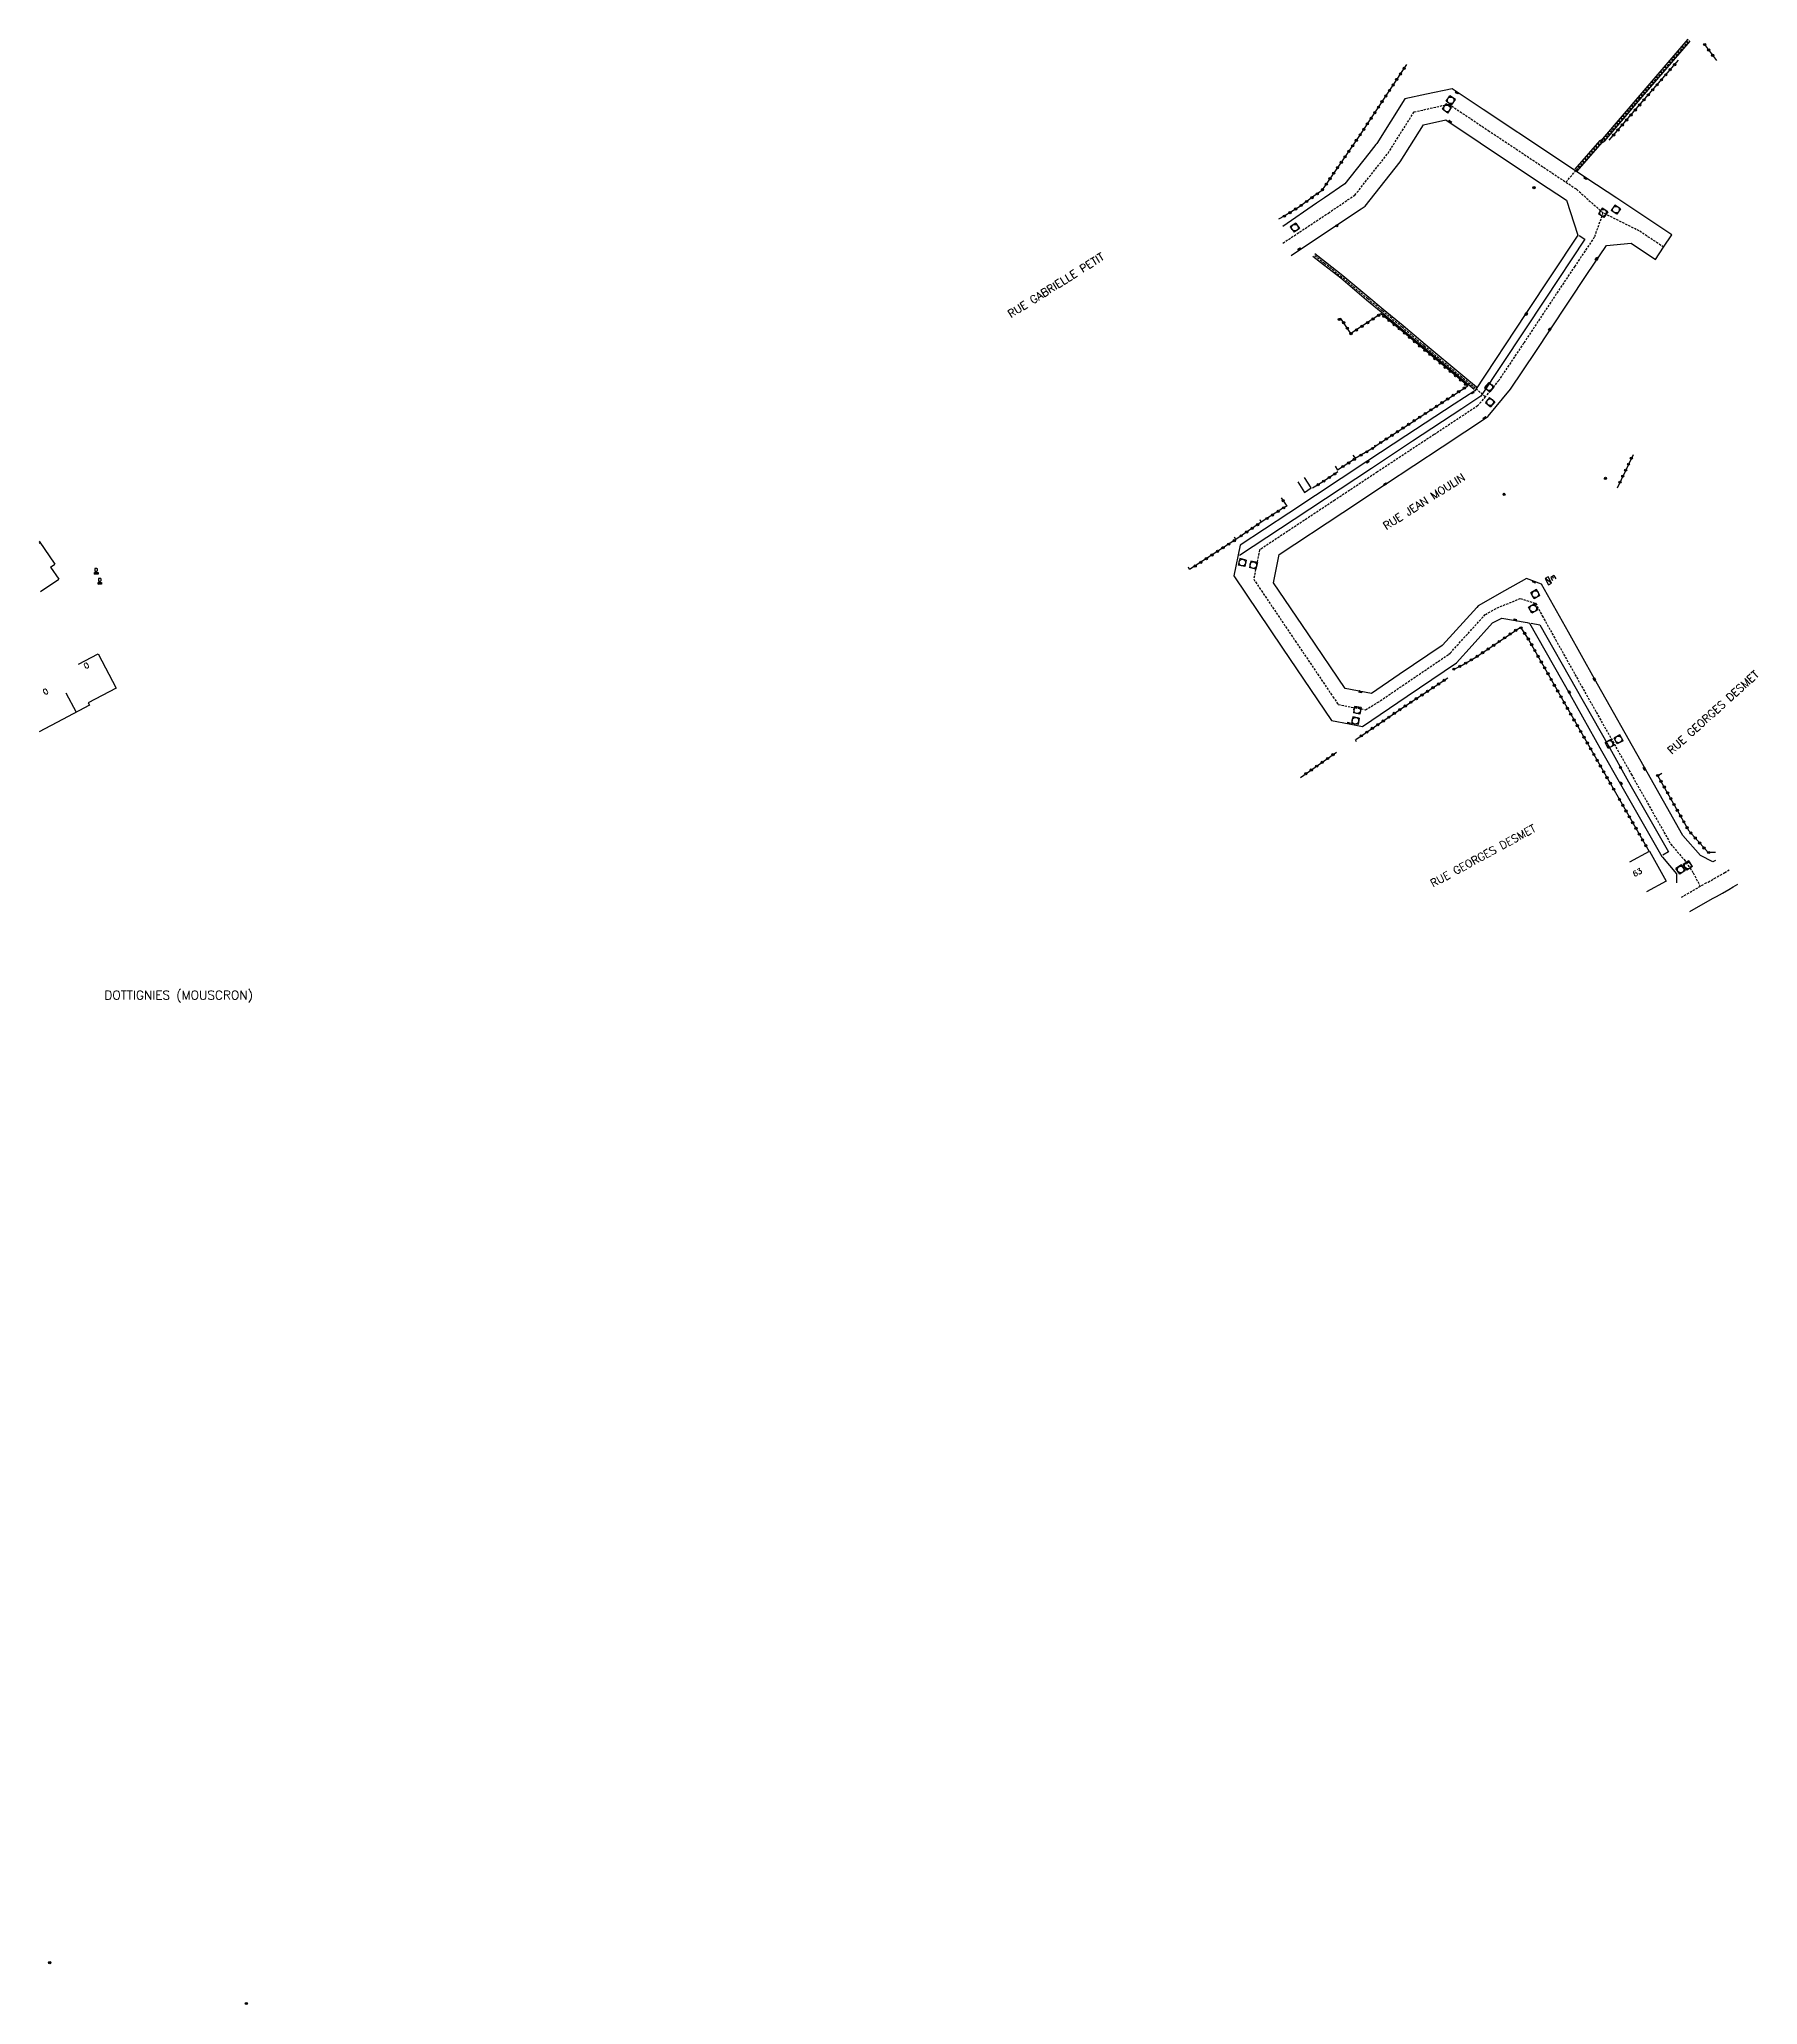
# Model space of a CAD drawing. Header units: millimetres. Extents: x 75000 to 76000, y 157000 to 157843.
# Drawn here: x 75000 to 75387.8, y 157008.8 to 157452.4 of the extents above; entities that cross this region are included whole.
import ezdxf
from ezdxf.enums import TextEntityAlignment as Align

# ---------------------------------------------------------------- set-up
doc = ezdxf.new("R2010")
doc.units = ezdxf.units.MM
doc.linetypes.add('DASHED', pattern=[0.75, 0.5, -0.25])
doc.layers.get('0').update_dxf_attribs({"linetype": 'CONTINUOUS'})
for name, color, linetype in [('W0001', 6, 'DASHED'), ('W0006', 2, 'CONTINUOUS'), ('W0008', 7, 'CONTINUOUS'), ('W0060', 7, 'DASHED'), ('W0061', 7, 'CONTINUOUS'), ('W0100', 7, 'CONTINUOUS'), ('W0103', 1, 'CONTINUOUS'), ('W0322', 7, 'CONTINUOUS'), ('W0323', 7, 'CONTINUOUS'), ('W0400', 7, 'CONTINUOUS'), ('W0420', 7, 'CONTINUOUS'), ('W0430', 7, 'CONTINUOUS'), ('w0438', 7, 'CONTINUOUS'), ('W0856', 7, 'CONTINUOUS'), ('W0980', 7, 'CONTINUOUS'), ('W0989', 7, 'CONTINUOUS'), ('W0991', 7, 'CONTINUOUS'), ('W1102', 7, 'CONTINUOUS'), ('W1338', 7, 'CONTINUOUS')]:
    doc.layers.add(name, color=color, linetype=linetype)
doc.styles.get("Standard").update_dxf_attribs({"font": 'romans.shx', "width": 0.85})

# ---------------------------------------------------------------- blocks, each defined once
blk = doc.blocks.new('T856')
for p, q in [((-0.125, 0), (0.125, 0)), ((0, 0.125), (0, -0.125))]:
    blk.add_line(p, q)
blk.add_ellipse((0, 0), major_axis=(-0.177, 0.177), ratio=1, start_param=3.9269908, end_param=10.2101761)
blk = doc.blocks.new('T400')
for p, q in [((-0.15, 0.3), (0.15, 0.3)), ((-0.15, -0.25), (-0.15, 0.3)), ((-0.15, 0.15), (0.15, 0.15)), ((-0.15, 0), (0.15, 0)), ((0.15, 0.3), (0.15, -0.25)), ((-0.15, -0.15), (0.15, -0.15)), ((-0.15, -0.25), (-0.15, -0.3)), ((-0.15, -0.3), (0.15, -0.3)), ((0.15, -0.3), (0.15, -0.25))]:
    blk.add_line(p, q)
blk = doc.blocks.new('T420')
for p, q in [((0.75, 0.75), (-0.75, 0.75)), ((-0.75, 0.75), (-0.75, -0.75)), ((0.75, 0.75), (0.75, -0.75)), ((0.75, -0.75), (-0.75, -0.75))]:
    blk.add_line(p, q)
blk.add_ellipse((0, 0), major_axis=(-0.53, 0.53), ratio=1, start_param=3.926991, end_param=10.210176)
blk = doc.blocks.new('T430')
at = {"flags": 128}
for points in [[(0.8, 0.8), (-0.8, 0.8)], [(-0.8, 0.8), (-0.8, 0)], [(0.8, 0.8), (-0.8, 0)], [(-0.8, 0), (0.8, 0)], [(-0.4, 2.1), (0.4, 2.1)], [(-0.4, 2.1), (-0.4, 1.3)], [(-0.4, 1.7), (0, 1.7)], [(-0.4, 1.3), (0.4, 1.3)], [(0.8, 0), (0.8, 0.8)]]:
    blk.add_lwpolyline(points, dxfattribs=at)
blk = doc.blocks.new('t322o')
at = {"color": 0, "linetype": 'Continuous'}
for radius in [0.25, 0.15]:
    blk.add_circle((0, 0), radius, dxfattribs=at)
blk = doc.blocks.new('t323o')
at = {"color": 0, "linetype": 'Continuous'}
for radius in [0.25, 0.15]:
    blk.add_circle((0, 0), radius, dxfattribs=at)
blk = doc.blocks.new('T438')
for p, q in [((-0.4, 0.2), (0.4, 0.2)), ((-0.4, -0.2), (-0.4, 0.2)), ((0.15, 1.1), (-0.3, 1.1)), ((-0.3, 1.1), (-0.3, 0.5)), ((-0.3, 0.5), (0.15, 0.5)), ((0.3, 0.65), (0.3, 0.95)), ((0.4, 0.2), (0.4, -0.2))]:
    blk.add_line(p, q)
at = {"flags": 128}
for points in [[(-0.4, -0.2), (0.4, 0.2)], [(0.4, -0.2), (-0.4, -0.2)]]:
    blk.add_lwpolyline(points, dxfattribs=at)
for centre, major_axis, start_param, end_param in [((0.15, 0.95), (0.106, -0.106), 0.785398, 2.356194), ((0.15, 0.65), (0.106, 0.106), 3.926991, 5.497787)]:
    blk.add_ellipse(centre, major_axis=major_axis, ratio=1, start_param=start_param, end_param=end_param)

msp = doc.modelspace()

# ---------------------------------------------------------------- linework, layer by layer
at = {"layer": 'W0001'}
for points in [[(75280.7, 157406.41), (75290.94, 157413.18), (75296.93, 157417.23), (75304.41, 157426.69), (75310.29, 157435.99), (75318.13, 157437.76), (75327.04, 157431.8), (75344.56, 157420.15), (75346.97, 157418.54), (75352.92, 157413.22)], [(75366.61, 157405.47), (75361.12, 157409.13), (75352.92, 157413.22), (75350.96, 157407.72), (75346.54, 157401.16), (75335.01, 157383.8), (75329.39, 157375.4), (75326.35, 157371.72), (75324.63, 157369.64), (75314.79, 157363.16), (75302.01, 157354.73), (75292.4, 157348.38), (75275.41, 157337.14), (75274.09, 157330.52), (75275.84, 157327.92), (75283.47, 157316.59), (75291.97, 157304.01), (75293.17, 157302.23), (75299.33, 157301.07), (75302.05, 157302.67), (75308.3, 157306.94), (75318.15, 157313.6), (75318.44, 157313.87), (75326.38, 157322.58), (75326.38, 157322.58), (75329.01, 157324.05), (75334.26, 157326.17), (75337.72, 157325.1), (75339.23, 157322.26), (75342.21, 157316.89), (75348.1, 157306.36), (75359.31, 157286.49), (75368.22, 157270.73), (75371.24, 157267.23), (75373.28, 157264.26), (75374.85, 157261.2)], [(75370.63, 157258.74), (75375.93, 157261.83), (75376.66, 157262.16), (75376.67, 157262.16), (75376.68, 157262.17), (75378.02, 157262.94), (75379.39, 157263.73), (75380.39, 157264.32), (75381.4, 157264.91)]]:
    msp.add_lwpolyline(points, dxfattribs=at)
at = {"layer": 'W0006'}
for points in [[(75347.57, 157408.07), (75348.84, 157407.27), (75339.9, 157393.76), (75325.33, 157371.83), (75325.33, 157371.83), (75321.04, 157369), (75309.9, 157361.66), (75300.65, 157355.55), (75283.19, 157343.98), (75270.86, 157335.91)], [(75336.71, 157320.58), (75338.68, 157320.23), (75346.88, 157305.76), (75354.07, 157293.04), (75358.68, 157284.8), (75367.7, 157269), (75366.43, 157268.24)]]:
    msp.add_lwpolyline(points, dxfattribs=at)
at = {"layer": 'W0008'}
for points in [[(75378.34, 157267.07), (75377.71, 157266.71), (75374.94, 157268.18), (75370.98, 157272.69), (75362.24, 157288.15), (75351.03, 157308.01), (75345.15, 157318.54), (75339.03, 157329.39), (75335.66, 157330.72), (75330.72, 157327.92), (75327.94, 157326.33), (75324.91, 157324.57), (75324.77, 157324.49), (75324.45, 157324.17), (75316.68, 157315.62), (75316.6, 157315.56), (75306.9, 157309), (75300.65, 157304.73), (75294.72, 157305.86), (75286.36, 157318.2), (75278.56, 157329.74), (75279.81, 157336.09), (75294.23, 157345.61), (75303.84, 157351.96), (75316.62, 157360.39), (75326.87, 157367.14), (75326.98, 157367.27), (75327.04, 157367.35), (75332.06, 157373.42), (75337.78, 157381.96), (75340.98, 157386.83), (75349.3, 157399.31), (75353.72, 157405.87), (75359.3, 157406.4), (75364.78, 157402.68), (75366.61, 157405.47), (75368.45, 157408.24), (75356.03, 157416.5), (75349.27, 157421), (75341.73, 157426.01), (75325.86, 157436.54), (75318.86, 157441.21), (75313.12, 157439.98), (75308.2, 157438.95), (75301.85, 157428.87), (75301.68, 157428.62), (75300.11, 157426.64), (75294.68, 157419.74), (75290.08, 157416.61), (75288.26, 157415.38), (75280.69, 157410.16)], [(75282.54, 157403.63), (75292.79, 157410.41), (75298.35, 157414.14), (75299.22, 157414.76), (75307.13, 157424.76), (75307.13, 157424.76), (75312.38, 157433.05), (75317.47, 157434.2), (75325.2, 157429.03), (75338.39, 157420.24), (75344.66, 157416.08), (75347.27, 157408.17), (75335.5, 157390.48), (75323.97, 157373.08), (75323.97, 157373.08), (75319.33, 157370.07), (75308.46, 157362.92), (75299.83, 157357.24), (75282.02, 157345.46), (75271.01, 157338.19), (75269.63, 157331.29), (75280.57, 157314.98), (75291.63, 157298.61), (75295.67, 157297.86), (75298.63, 157297.3), (75308.73, 157304.13), (75319.85, 157311.67), (75323.38, 157315.55), (75327.99, 157320.67), (75330.08, 157321.77), (75335.79, 157320.72), (75336.33, 157320.63), (75345.41, 157304.58), (75352.61, 157291.78), (75356.9, 157284.29), (75366.21, 157267.92), (75366.32, 157267.75), (75369.48, 157264.05), (75369.55, 157261.98)], [(75372.53, 157255.49), (75377.65, 157258.48), (75378.25, 157258.74), (75378.38, 157258.81), (75378.51, 157258.88), (75379.9, 157259.67), (75381.29, 157260.48), (75382.3, 157261.07), (75383.32, 157261.68)]]:
    msp.add_lwpolyline(points, dxfattribs=at)
at = {"layer": 'W0060'}
for points in [[(75344.56, 157420.15), (75346.9, 157422.85), (75352.51, 157429.33), (75353.11, 157429.7), (75361.06, 157439.05), (75372.39, 157452.19)], [(75326.35, 157371.72), (75324.1, 157373.62), (75321.05, 157376.11), (75312.53, 157383.19), (75307.56, 157387.43), (75303.09, 157391.11), (75299.82, 157393.79), (75293.99, 157398.71), (75290.04, 157401.8), (75287.69, 157403.66)]]:
    msp.add_lwpolyline(points, dxfattribs=at)
at = {"layer": 'W0061'}
for points in [[(75346.67, 157423.05), (75352.31, 157429.56), (75352.91, 157429.93), (75360.83, 157439.25), (75372.16, 157452.39)], [(75347.13, 157422.65), (75352.71, 157429.09), (75353.31, 157429.46), (75361.29, 157438.85), (75372.62, 157451.99)], [(75323.87, 157373.33), (75320.81, 157375.82), (75312.3, 157382.9), (75307.32, 157387.14), (75302.86, 157390.82), (75299.58, 157393.51), (75293.74, 157398.44), (75289.81, 157401.51), (75287.46, 157403.37)], [(75324.34, 157373.91), (75321.28, 157376.4), (75312.77, 157383.47), (75307.8, 157387.71), (75303.33, 157391.39), (75300.06, 157394.08), (75294.22, 157399), (75290.27, 157402.09), (75287.92, 157403.95)]]:
    msp.add_lwpolyline(points, dxfattribs=at)
at = {"layer": 'W0100', "flags": 128}
for points in [[(75000, 157339.09), (75003.52, 157333.94)], [(75002.53, 157333.26), (75004.39, 157330.55)], [(75013.3, 157313.67), (75017.38, 157305.97), (75011.05, 157302.6)], [(75011.32, 157302.09), (75005.21, 157298.84), (75000, 157296.09)]]:
    msp.add_lwpolyline(points, dxfattribs=at)
at = {"layer": 'W0100'}
for points in [[(75002.53, 157333.26), (75003.52, 157333.94)], [(75000.27, 157327.72), (75004.39, 157330.55)], [(75008.88, 157311.32), (75013.3, 157313.67)], [(75011.05, 157302.6), (75011.32, 157302.09)], [(75358.99, 157266.72), (75363.39, 157269.11), (75363.39, 157269.11), (75367.17, 157262.35), (75362.78, 157259.96)]]:
    msp.add_lwpolyline(points, dxfattribs=at)
at = {"layer": 'W0103'}
msp.add_lwpolyline([(75284.02, 157352.47), (75285.55, 157350.13), (75287.05, 157351.18), (75285.52, 157353.52)], dxfattribs=at)
at = {"layer": 'W0322'}
for points in [[(75308.6, 157446.69), (75297.69, 157430.19), (75289.41, 157418.18), (75287.63, 157416.95), (75284.4, 157414.59), (75281, 157412.47), (75279.68, 157411.8)], [(75354.33, 157429.66), (75361.87, 157438.34), (75369.99, 157447.7)], [(75301.51, 157360.56), (75322.39, 157374.16), (75320.58, 157375.66), (75312.1, 157382.73), (75307.12, 157386.92), (75302.79, 157390.45), (75296.04, 157385.95), (75293.79, 157389.36), (75293.09, 157388.96)], [(75301.49, 157360.37), (75299.88, 157359.43), (75297.01, 157357.78)], [(75297.04, 157357.74), (75293, 157355.17)], [(75293.09, 157354.75), (75289.84, 157352.61), (75287.36, 157351.06)], [(75281.55, 157346.99), (75281.07, 157346.77), (75275.81, 157343.43)], [(75275.81, 157343.43), (75270.03, 157339.47)], [(75270.03, 157339.47), (75259.63, 157332.72)], [(75319.15, 157310.18), (75321.15, 157311.1), (75324.26, 157312.94), (75334.3, 157319.71), (75336.21, 157316.8), (75344.45, 157302.15), (75356.07, 157281.84)], [(75378.29, 157268.81), (75376.66, 157268.84), (75372.37, 157273.64), (75365.32, 157286.17), (75365.32, 157286.17)]]:
    msp.add_lwpolyline(points, dxfattribs=at)
at = {"layer": 'W0323'}
for points in [[(75297.14, 157294.33), (75309.52, 157302.74), (75317.87, 157308.23)], [(75284.62, 157285.76), (75292.8, 157291.45)], [(75356.07, 157281.84), (75363.33, 157269.08)]]:
    msp.add_lwpolyline(points, dxfattribs=at)
at = {"layer": 'W1102'}
for points in [[(75000, 157338.68), (75000.19, 157338.81)], [(75005.96, 157304.91), (75008.31, 157300.49)]]:
    msp.add_lwpolyline(points, dxfattribs=at)
at = {"layer": 'W1338'}
for points in [[(75375.87, 157451.24), (75378.56, 157447.58)], [(75301.35, 157360.85), (75301.49, 157360.37)], [(75292.46, 157356.01), (75293, 157355.17)], [(75296.45, 157358.55), (75297.04, 157357.74)], [(75359.71, 157358.61), (75359.71, 157358.61), (75356.09, 157351.08)], [(75280.31, 157348.93), (75281.55, 157346.99)], [(75275.81, 157343.43), (75275.52, 157343.93)], [(75270.03, 157339.47), (75269.74, 157339.98)], [(75259.63, 157332.72), (75259.35, 157333.22)], [(75297.3, 157293.84), (75297.04, 157294.24)], [(75366.2, 157286.66), (75365.32, 157286.17)]]:
    msp.add_lwpolyline(points, dxfattribs=at)

# ---------------------------------------------------------------- block references
at = {"layer": 'W0322'}
for p, rotation in [((75307.21, 157444.58), 236.5253969674353), ((75308.04, 157445.84), 236.5253969674353), ((75367.11, 157444.38), 49.0713351910734), ((75368.09, 157445.52), 49.0713351910734), ((75369.08, 157446.65), 49.0713351910734), ((75303.9, 157439.58), 236.5253969674353), ((75304.73, 157440.83), 236.5253969674353), ((75305.56, 157442.08), 236.5253969674353), ((75306.38, 157443.33), 236.5253969674353), ((75363.18, 157439.85), 49.0713351910734), ((75364.16, 157440.98), 49.0713351910734), ((75365.15, 157442.12), 49.0713351910734), ((75366.13, 157443.25), 49.0713351910734), ((75301.42, 157435.83), 236.5253969674353), ((75302.25, 157437.08), 236.5253969674353), ((75303.07, 157438.33), 236.5253969674353), ((75359.25, 157435.32), 49.02142624324551), ((75360.23, 157436.45), 49.02142624324551), ((75361.22, 157437.58), 49.02142624324551), ((75362.2, 157438.72), 49.0713351910734), ((75298.11, 157430.82), 236.5253969674353), ((75298.94, 157432.07), 236.5253969674353), ((75299.76, 157433.32), 236.5253969674353), ((75300.59, 157434.57), 236.5253969674353), ((75355.31, 157430.79), 49.02142624324551), ((75356.3, 157431.92), 49.02142624324551), ((75357.28, 157433.05), 49.02142624324551), ((75358.26, 157434.19), 49.02142624324551), ((75295.57, 157427.11), 235.4113926042969), ((75296.42, 157428.34), 235.4113926042969), ((75297.27, 157429.58), 235.4113926042969), ((75292.16, 157422.17), 235.4113926042969), ((75293.01, 157423.4), 235.4113926042969), ((75293.86, 157424.64), 235.4113926042969), ((75294.72, 157425.87), 235.4113926042969), ((75288.46, 157417.52), 214.6599773830023), ((75289.61, 157418.46), 235.4113926042969), ((75290.46, 157419.7), 235.4113926042969), ((75291.31, 157420.93), 235.4113926042969), ((75282.29, 157413.27), 211.9010972222127), ((75283.56, 157414.07), 211.9010972222127), ((75284.81, 157414.89), 216.1197989728139), ((75286.02, 157415.78), 216.1197989728139), ((75287.23, 157416.66), 216.1197989728139), ((75281.01, 157412.48), 211.9010972222127), ((75293.44, 157389.16), 209.6282703719676), ((75294.39, 157388.44), 123.4047460943339), ((75295.22, 157387.19), 123.4047460943339), ((75297.3, 157386.79), 213.6731304058856), ((75298.54, 157387.62), 213.6731304058856), ((75299.79, 157388.45), 213.6731304058856), ((75301.04, 157389.28), 213.6731304058856), ((75302.29, 157390.11), 213.6731304058856), ((75303.49, 157389.88), 140.8548575216667), ((75304.65, 157388.93), 140.8548575216667), ((75305.81, 157387.98), 140.8548575216667), ((75306.98, 157387.04), 140.8548575216667), ((75296.05, 157385.95), 213.6731304058856), ((75308.13, 157386.07), 139.939084126545), ((75309.27, 157385.11), 139.939084126545), ((75310.42, 157384.14), 139.939084126545), ((75311.57, 157383.18), 139.939084126545), ((75312.72, 157382.21), 140.1842997630362), ((75313.87, 157381.25), 140.1842997630362), ((75315.02, 157380.29), 140.1842997630362), ((75316.18, 157379.33), 140.1842997630362), ((75317.33, 157378.37), 140.1842997630362), ((75318.48, 157377.41), 140.1842997630362), ((75319.63, 157376.45), 140.1842997630362), ((75320.79, 157375.49), 140.3254889541656), ((75321.62, 157373.66), 33.07276723544932), ((75321.94, 157374.53), 140.3254889541656), ((75314.08, 157368.75), 33.07276723544932), ((75315.34, 157369.57), 33.07276723544932), ((75316.6, 157370.39), 33.07276723544932), ((75317.85, 157371.2), 33.07276723544932), ((75319.11, 157372.02), 33.07276723544932), ((75320.37, 157372.84), 33.07276723544932), ((75307.8, 157364.66), 33.07276723544932), ((75309.05, 157365.47), 33.07276723544932), ((75310.31, 157366.29), 33.07276723544932), ((75311.57, 157367.11), 33.07276723544932), ((75312.83, 157367.93), 33.07276723544932), ((75300.91, 157360.03), 210.4278724676829), ((75302.77, 157361.38), 33.07276723544932), ((75304.03, 157362.2), 33.07276723544932), ((75305.28, 157363.02), 33.07276723544932), ((75306.54, 157363.84), 33.07276723544932), ((75294.26, 157355.97), 212.5279000680394), ((75295.53, 157356.78), 212.5279000680394), ((75296.79, 157357.58), 212.5279000680394), ((75298.31, 157358.53), 209.8333101740699), ((75299.62, 157359.27), 209.8333101740699), ((75288.63, 157351.85), 211.9347123504313), ((75289.9, 157352.65), 213.4181177866808), ((75291.16, 157353.48), 213.4181177866808), ((75292.41, 157354.3), 213.4181177866808), ((75280.87, 157346.64), 212.4367930866357), ((75273.74, 157342.01), 214.3753693426154), ((75274.98, 157342.86), 214.3753693426154), ((75277.08, 157344.23), 212.4367930866357), ((75278.34, 157345.04), 212.4367930866357), ((75279.61, 157345.84), 212.4367930866357), ((75267.18, 157337.62), 213.0184430667377), ((75268.44, 157338.44), 213.0184430667377), ((75269.7, 157339.25), 213.0184430667377), ((75271.27, 157340.32), 214.3753693426154), ((75272.51, 157341.17), 214.3753693426154), ((75260.89, 157333.53), 213.0184430667377), ((75262.15, 157334.35), 213.0184430667377), ((75263.41, 157335.17), 213.0184430667377), ((75264.66, 157335.99), 213.0184430667377), ((75265.92, 157336.8), 213.0184430667377), ((75328.25, 157315.62), 34.00763539527032), ((75329.49, 157316.46), 34.00763539527032), ((75330.73, 157317.3), 34.00763539527032), ((75331.98, 157318.14), 34.00763539527032), ((75333.22, 157318.98), 34.00763539527032), ((75334.41, 157319.55), 303.3208244771865), ((75335.23, 157318.3), 303.3208244771865), ((75336.06, 157317.04), 303.3208244771865), ((75336.81, 157315.75), 299.3524273555659), ((75320.62, 157310.86), 24.67132852443466), ((75321.94, 157311.57), 30.48451882975861), ((75323.23, 157312.33), 30.48451882975861), ((75324.52, 157313.11), 34.00763539527032), ((75325.76, 157313.94), 34.00763539527032), ((75327, 157314.78), 34.00763539527032), ((75337.54, 157314.44), 299.3524273555659), ((75338.28, 157313.13), 299.3524273555659), ((75339.02, 157311.82), 299.3524273555659), ((75319.26, 157310.23), 24.67132852443466), ((75339.75, 157310.52), 299.3524273555659), ((75340.49, 157309.21), 299.3524273555659), ((75341.22, 157307.9), 299.3524273555659), ((75341.96, 157306.59), 299.3524273555659), ((75342.69, 157305.29), 299.3524273555659), ((75343.43, 157303.98), 299.3524273555659), ((75344.16, 157302.67), 299.3524273555659), ((75344.9, 157301.37), 299.7605999404366), ((75345.65, 157300.07), 299.7605999404366), ((75346.39, 157298.76), 299.7605999404366), ((75347.14, 157297.46), 299.7605999404366), ((75347.88, 157296.16), 299.7605999404366), ((75348.63, 157294.86), 299.7605999404366), ((75349.37, 157293.55), 299.7605999404366), ((75350.12, 157292.25), 299.7605999404366), ((75350.86, 157290.95), 299.7605999404366), ((75351.6, 157289.65), 299.7605999404366), ((75352.35, 157288.35), 299.7605999404366), ((75353.09, 157287.04), 299.7605999404366), ((75353.84, 157285.74), 299.7605999404366), ((75354.58, 157284.44), 299.7605999404366), ((75366.03, 157284.91), 119.346585389821), ((75355.33, 157283.14), 299.7605999404366), ((75366.76, 157283.61), 119.346585389821), ((75367.5, 157282.3), 119.346585389821), ((75368.23, 157280.99), 119.346585389821), ((75368.97, 157279.68), 119.346585389821), ((75369.7, 157278.38), 119.346585389821), ((75370.44, 157277.07), 119.346585389821), ((75371.17, 157275.76), 119.346585389821), ((75371.91, 157274.45), 119.346585389821), ((75372.74, 157273.22), 131.7994391529168), ((75373.74, 157272.1), 131.7994391529168), ((75374.74, 157270.98), 131.7994391529168), ((75375.74, 157269.86), 131.7994391529168), ((75376.79, 157268.84), 178.7985328261938)]:
    msp.add_blockref('t322o', p, dxfattribs=dict(at, rotation=rotation))
at = {"layer": 'W0323'}
for p, rotation in [((75315.81, 157306.88), 33.3189374173242), ((75317.07, 157307.7), 33.3189374173242), ((75308.3, 157301.91), 34.18796027384693), ((75309.55, 157302.76), 33.3189374173242), ((75310.8, 157303.58), 33.3189374173242), ((75312.05, 157304.4), 33.3189374173242), ((75313.31, 157305.23), 33.3189374173242), ((75314.56, 157306.05), 33.3189374173242), ((75302.1, 157297.7), 34.18796027384693), ((75303.34, 157298.54), 34.18796027384693), ((75304.58, 157299.38), 34.18796027384693), ((75305.82, 157300.23), 34.18796027384693), ((75307.06, 157301.07), 34.18796027384693), ((75298.38, 157295.17), 34.18796027384693), ((75299.62, 157296.01), 34.18796027384693), ((75300.86, 157296.86), 34.18796027384693), ((75289.55, 157289.19), 34.81239332497275), ((75290.78, 157290.05), 34.81239332497275), ((75292.01, 157290.9), 34.81239332497275), ((75285.85, 157286.62), 34.81239332497275), ((75287.09, 157287.48), 34.81239332497275), ((75288.32, 157288.33), 34.81239332497275), ((75356.66, 157280.81), 299.6321321353028), ((75357.4, 157279.51), 299.6321321353028), ((75358.14, 157278.2), 299.6321321353028), ((75358.88, 157276.9), 299.6321321353028), ((75359.62, 157275.59), 299.6321321353028), ((75360.36, 157274.29), 299.6321321353028), ((75361.11, 157272.99), 299.6321321353028), ((75361.85, 157271.68), 299.6321321353028), ((75362.59, 157270.38), 299.6321321353028)]:
    msp.add_blockref('t323o', p, dxfattribs=dict(at, rotation=rotation))
at = {"layer": 'W0400'}
for p, rotation in [((75319.9, 157440.36), 235.9143578928748), ((75318.39, 157433.78), 235.91439), ((75348.93, 157421.01), 236.4279573795794), ((75284.36, 157405), 303.2351295418706), ((75351.47, 157402.81), 147.7394999999999), ((75335.6, 157390.38), 147.7394999999999), ((75340.9, 157386.89), 147.7394999999999), ((75323.49, 157372.63), 123.2956562116248), ((75326.2, 157366.89), 123.29568), ((75299.81, 157357), 127.20105), ((75303.79, 157352.01), 127.2010732465713), ((75337.36, 157329.93), 68.39999999999999), ((75333.11, 157321.36), 78.30165849784689), ((75350.97, 157307.92), 29.7), ((75298.15, 157305.1), 259.161524018262), ((75345.34, 157305.03), 29.7), ((75295.49, 157298.04), 259.16148), ((75357.01, 157284.45), 29.7), ((75362.3, 157287.73), 29.7)]:
    msp.add_blockref('T400', p, dxfattribs=dict(at, rotation=rotation))
at = {"layer": 'W0420'}
for p, rotation in [((75317.71, 157436.79), 235.91439), ((75318.56, 157438.6), 235.91439), ((75352.94, 157413.24), 326.336047351293), ((75355.84, 157413.94), 326.3750094818291), ((75283.39, 157409.87), 34.59138129219502), ((75327.26, 157373.87), 50.42843086207618), ((75327.43, 157370.5), 50.42843086207618), ((75271.51, 157334.29), 346.8872195000083), ((75274.01, 157333.72), 346.88718), ((75337.17, 157323.92), 299.4026580846898), ((75337.66, 157327.15), 299.4026580846898), ((75297.04, 157298.58), 349.3034193857225), ((75297.46, 157300.95), 349.3034193857225), ((75354.41, 157293.35), 299.4332158620177), ((75356.44, 157294.36), 299.4332158620177), ((75372.07, 157265.91), 304.4324600882514), ((75370.44, 157265), 304.4324600882514)]:
    msp.add_blockref('T420', p, dxfattribs=dict(at, rotation=rotation))
at = {"layer": 'W0430', "rotation": 299.4026580846898}
msp.add_blockref('T430', (75340.23, 157329.96), dxfattribs=at)
at = {"layer": 'w0438'}
for p in [(75012.85, 157331.84), (75013.65, 157329.62)]:
    msp.add_blockref('T438', p, dxfattribs=at)
at = {"layer": 'W0856', "rotation": 224.2727312552071}
for p in [(75337.34, 157418.91), (75353.48, 157353.32), (75330.61, 157349.66), (75365.27, 157286.21)]:
    msp.add_blockref('T856', p, dxfattribs=at)
at = {"layer": 'W0856'}
for p in [(75292.85, 157410.28), (75356.88, 157288.03), (75002.36, 157018.24), (75002.36, 157018.24), (75046.74, 157009.05), (75046.74, 157009.05)]:
    msp.add_blockref('T856', p, dxfattribs=at)
at = {"layer": 'W1338'}
for p, rotation in [((75375.89, 157451.21), 306.3001147352558), ((75376.78, 157450), 306.3001147352558), ((75377.67, 157448.79), 306.3001147352558), ((75358.69, 157356.49), 244.2847420065937), ((75359.34, 157357.84), 244.2847420065937), ((75356.74, 157352.43), 244.2847420065937), ((75357.39, 157353.78), 244.2847420065937), ((75358.04, 157355.13), 244.2847420065937), ((75280.74, 157348.26), 302.6119730963623)]:
    msp.add_blockref('t322o', p, dxfattribs=dict(at, rotation=rotation))

# ---------------------------------------------------------------- texts
at = {"layer": 'W0980'}
msp.add_text('DOTTIGNIES (MOUSCRON)', height=2, dxfattribs=at).set_placement((75031.45, 157236.51), align=Align.MIDDLE)
at = {"layer": 'W0989'}
for s, rotation, p in [('RUE GABRIELLE PETIT', 32.1292, (75218.83, 157390.21)), ('RUE GEORGES DESMET', 42.0143, (75367.86, 157291.56)), ('RUE GEORGES DESMET', 28.6553, (75314.14, 157261.71))]:
    msp.add_text(s, height=1.75, rotation=rotation, dxfattribs=at).set_placement(p, align=Align.MIDDLE_LEFT)
msp.add_text('RUE JEAN MOULIN', height=1.75, rotation=32.4904, dxfattribs=at).set_placement((75312.53, 157348.07), align=Align.MIDDLE)
at = {"layer": 'W0991'}
for s, rotation, p in [('0', 28.0376, (75010.92, 157310.47)), ('0', 27.9393, (75001.72, 157304.61)), ('63', 28.881, (75360.98, 157263.8))]:
    msp.add_text(s, height=1.25, rotation=rotation, dxfattribs=at).set_placement(p, align=Align.CENTER)

doc.saveas('drawing.dxf')
